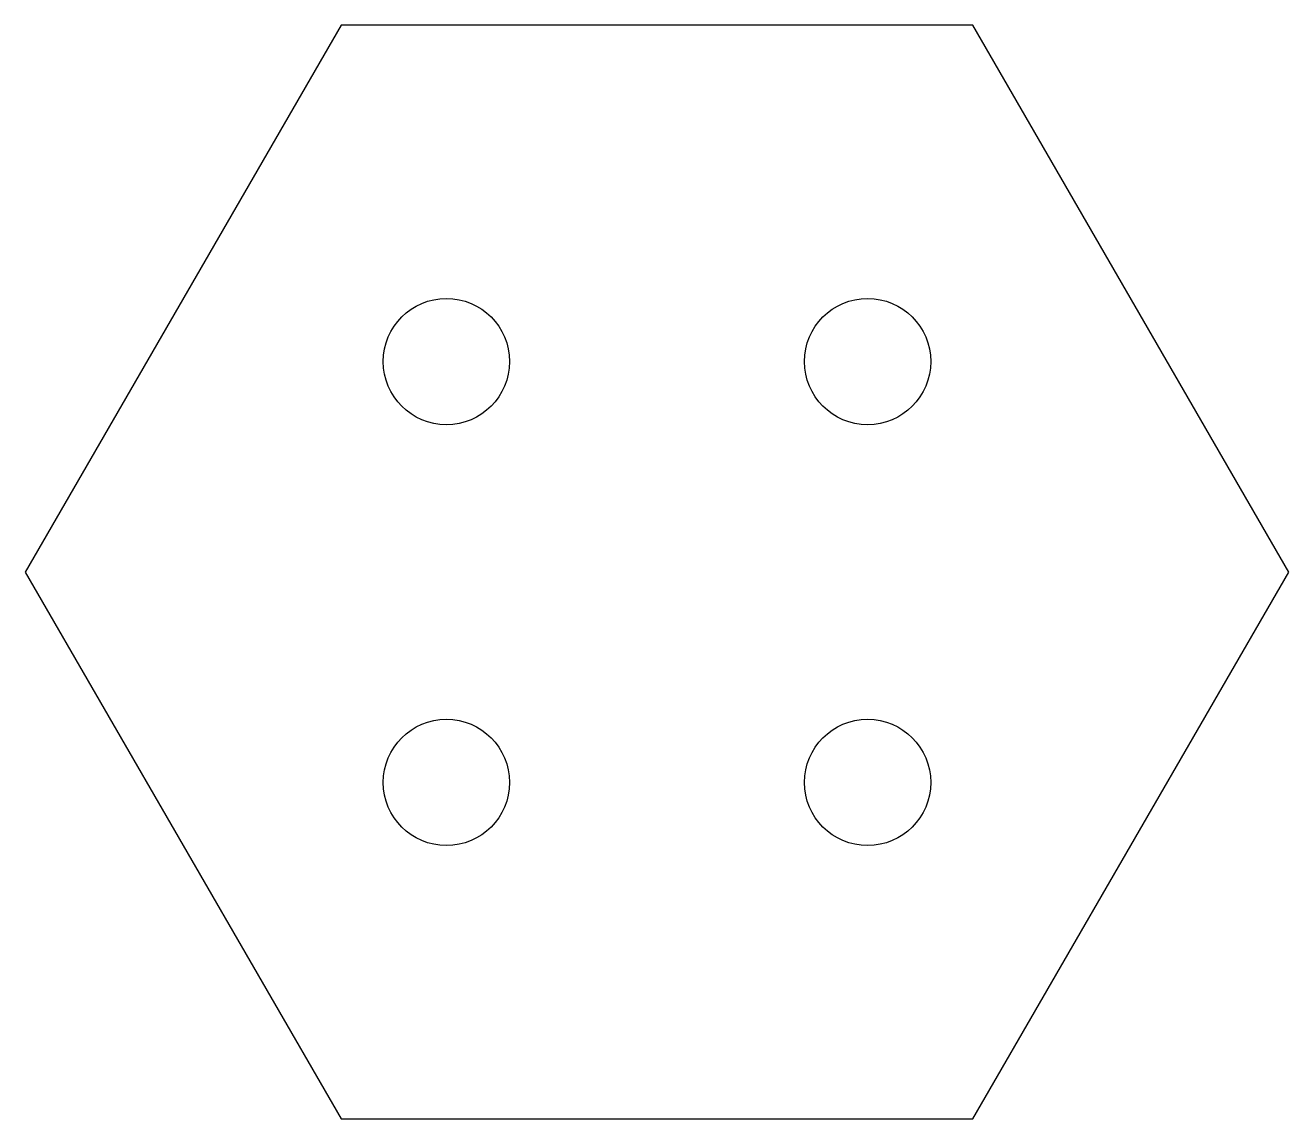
# Model space of a CAD drawing. Header units: millimetres. Extents: x -30 to 30, y -26 to 26.
import ezdxf

# ---------------------------------------------------------------- set-up
doc = ezdxf.new("R2010")
doc.units = ezdxf.units.MM

msp = doc.modelspace()

# ---------------------------------------------------------------- linework, layer by layer
for p, q in [((-15, 25.981), (-30, 0)), ((15, 25.981), (-15, 25.981)), ((30, 0), (15, 25.981)), ((-30, 0), (-15, -25.981)), ((15, -25.981), (30, 0)), ((-15, -25.981), (15, -25.981))]:
    msp.add_line(p, q)
for centre in [(-10, 10), (10, 10), (-10, -10), (10, -10)]:
    msp.add_circle(centre, 3)

doc.saveas('drawing.dxf')
